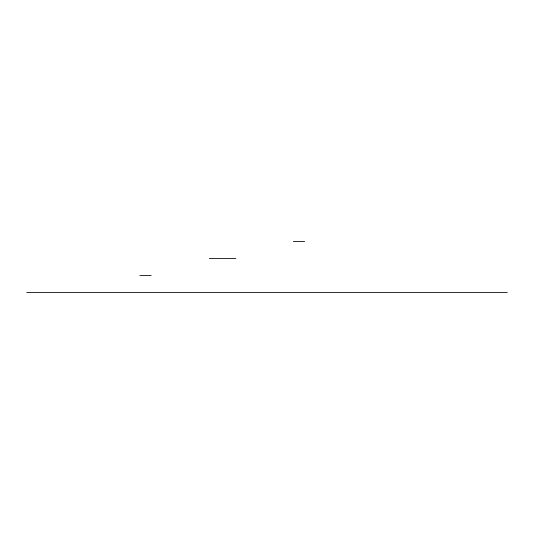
<?xml version="1.0" encoding="UTF-8"?>
<svg xmlns="http://www.w3.org/2000/svg" width="534" height="534" viewBox="0 0 534 534"><rect width="100%" height="100%" fill="white"/><g stroke="black" fill="none" stroke-linecap="round" stroke-linejoin="round"><path stroke-width="0.8" d="M293.333 241.468L304.647 241.468M209.321 258.489L235.908 258.489M139.888 275.511L151.202 275.511M26.7 292.532L507.3 292.532"/></g></svg>
